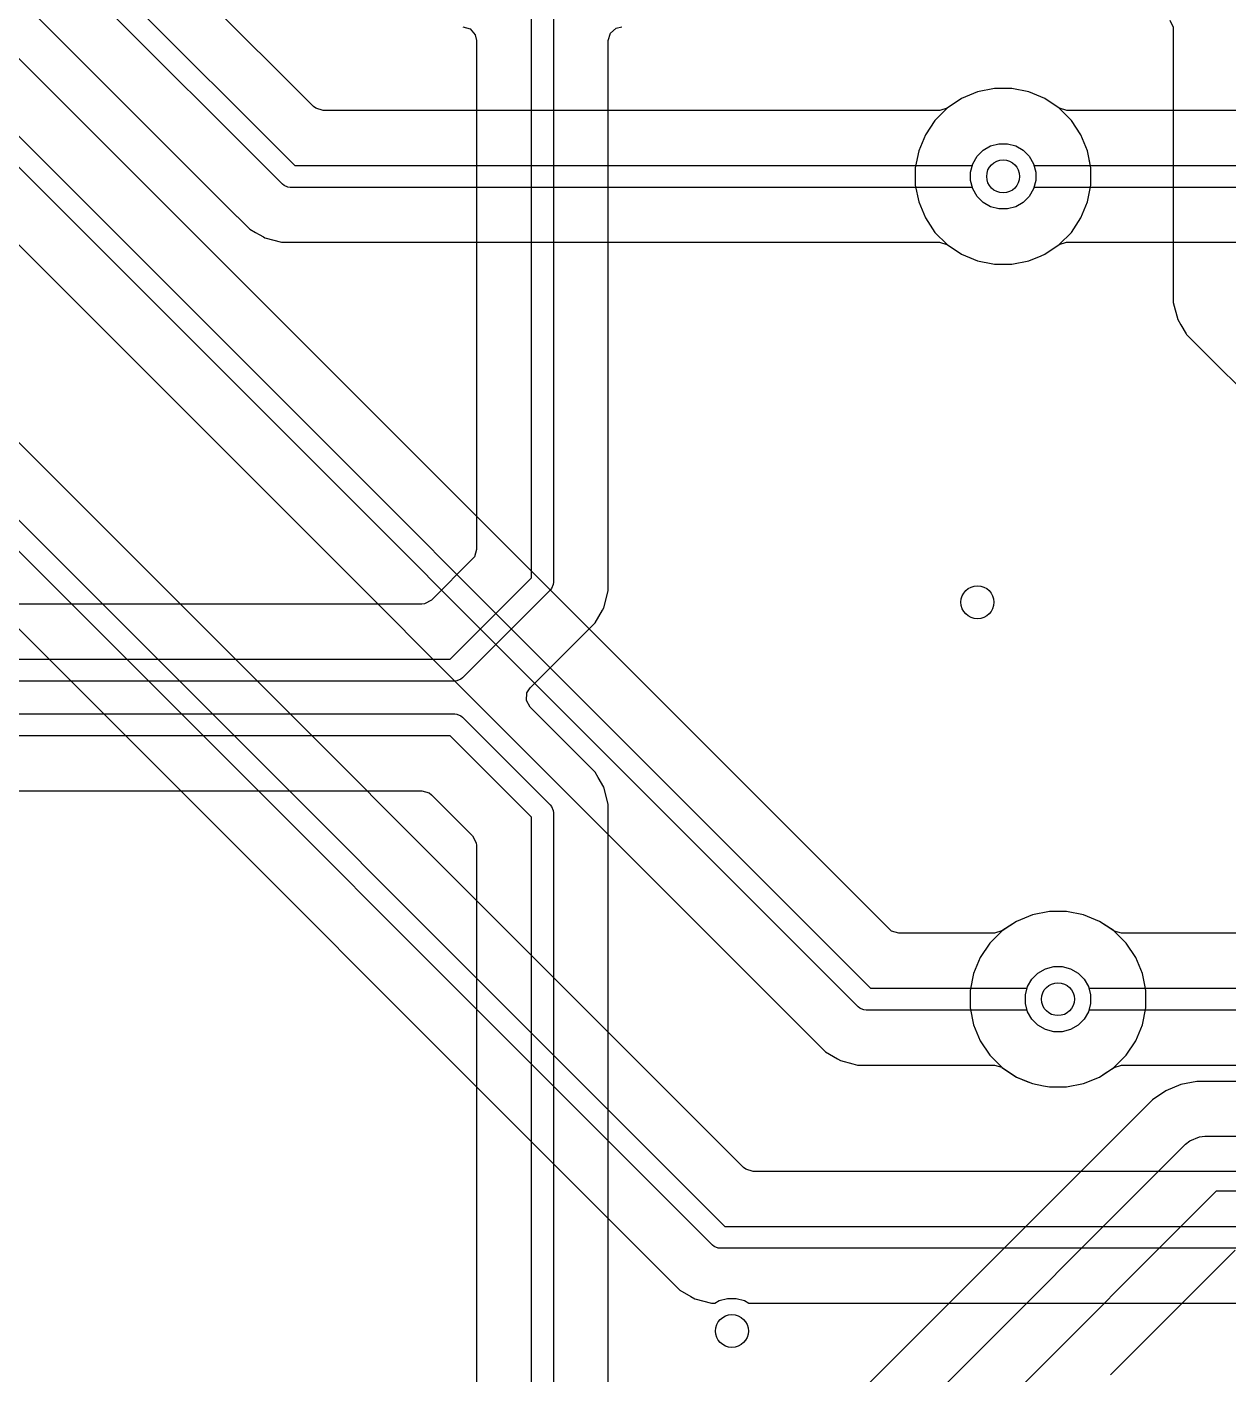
# Model space of a CAD drawing. Header units: inches. Extents: x 6.55 to 9.8, y -8.74 to -3.15.
# Drawn here: x 8.1536 to 8.5847, y -8.4416 to -7.9582 of the extents above; entities that cross this region are included whole.
import ezdxf

# ---------------------------------------------------------------- set-up
doc = ezdxf.new("R2010")
doc.units = ezdxf.units.IN
doc.header["$MEASUREMENT"] = 0
doc.layers.add('Edge.Cuts', color=254, linetype='CONTINUOUS', true_color=0xd0d2cd)

msp = doc.modelspace()

# ---------------------------------------------------------------- linework, layer by layer
at = {"layer": 'Edge.Cuts', "linetype": 'CONTINUOUS'}
for p, q in [((7.60236, -7.58695), (8.40403, -8.38861)), ((8.39961, -8.39534), (7.59564, -7.59137)), ((7.58419, -7.60778), (8.38788, -8.41147)), ((8.41076, -8.36748), (7.70466, -7.66139)), ((7.99606, -7.84286), (8.45636, -8.30315)), ((8.45194, -8.30987), (7.98934, -7.84727)), ((7.97789, -7.86368), (8.43564, -8.32143)), ((8.25639, -7.98674), (8.18246, -7.91281)), ((8.16022, -7.91843), (8.24966, -8.00787)), ((8.24525, -8.01459), (8.15465, -7.924)), ((8.33465, -8.15585), (8.33465, -7.93844)), ((8.34252, -7.93844), (8.34252, -8.15748)), ((8.14903, -7.94624), (8.22894, -8.02616)), ((8.46309, -8.28201), (8.13105, -7.94998)), ((8.56371, -7.95577), (8.56492, -7.95824)), ((8.31006, -7.95814), (8.3127, -7.95892)), ((8.3127, -7.95892), (8.3145, -7.961)), ((8.3145, -7.961), (8.31494, -7.96302)), ((8.36222, -7.96302), (8.363, -7.96038)), ((8.363, -7.96038), (8.36508, -7.95858)), ((8.36508, -7.95858), (8.36711, -7.95814)), ((8.56492, -7.95824), (8.565, -7.95907)), ((8.565, -7.95907), (8.565, -8.05058)), ((8.31494, -7.96302), (8.31494, -8.14567)), ((8.36222, -8.00871), (8.36222, -7.96302)), ((8.50083, -7.9803), (8.49474, -7.98151)), ((8.50083, -7.9803), (8.49474, -7.98151)), ((8.50083, -7.9803), (8.49474, -7.98151)), ((8.50083, -7.9803), (8.49474, -7.98151)), ((8.50704, -7.9803), (8.50083, -7.9803)), ((8.50083, -7.9803), (8.50083, -7.9803)), ((8.50704, -7.9803), (8.50083, -7.9803)), ((8.50083, -7.9803), (8.50083, -7.9803)), ((8.50704, -7.9803), (8.50083, -7.9803)), ((8.50083, -7.9803), (8.50083, -7.9803)), ((8.50704, -7.9803), (8.50083, -7.9803)), ((8.50083, -7.9803), (8.50083, -7.9803)), ((8.51313, -7.98151), (8.50704, -7.9803)), ((8.50704, -7.9803), (8.50704, -7.9803)), ((8.51313, -7.98151), (8.50704, -7.9803)), ((8.50704, -7.9803), (8.50704, -7.9803)), ((8.51313, -7.98151), (8.50704, -7.9803)), ((8.50704, -7.9803), (8.50704, -7.9803)), ((8.51313, -7.98151), (8.50704, -7.9803)), ((8.50704, -7.9803), (8.50704, -7.9803)), ((8.48901, -7.98388), (8.48382, -7.98735)), ((8.48901, -7.98388), (8.48385, -7.98733)), ((8.48901, -7.98388), (8.48385, -7.98733)), ((8.48901, -7.98388), (8.48385, -7.98733)), ((8.49474, -7.98151), (8.48901, -7.98388)), ((8.49474, -7.98151), (8.48901, -7.98388)), ((8.49474, -7.98151), (8.48901, -7.98388)), ((8.49474, -7.98151), (8.48901, -7.98388)), ((8.48901, -7.98388), (8.48901, -7.98388)), ((8.48901, -7.98388), (8.48901, -7.98388)), ((8.48901, -7.98388), (8.48901, -7.98388)), ((8.48901, -7.98388), (8.48901, -7.98388)), ((8.49474, -7.98151), (8.49474, -7.98151)), ((8.49474, -7.98151), (8.49474, -7.98151)), ((8.49474, -7.98151), (8.49474, -7.98151)), ((8.49474, -7.98151), (8.49474, -7.98151)), ((8.51887, -7.98388), (8.51313, -7.98151)), ((8.51313, -7.98151), (8.51313, -7.98151)), ((8.51887, -7.98388), (8.51313, -7.98151)), ((8.51313, -7.98151), (8.51313, -7.98151)), ((8.51887, -7.98388), (8.51313, -7.98151)), ((8.51313, -7.98151), (8.51313, -7.98151)), ((8.51887, -7.98388), (8.51313, -7.98151)), ((8.51313, -7.98151), (8.51313, -7.98151)), ((8.52405, -7.98735), (8.51887, -7.98388)), ((8.51887, -7.98388), (8.51887, -7.98388)), ((8.52403, -7.98733), (8.51887, -7.98388)), ((8.51887, -7.98388), (8.51887, -7.98388)), ((8.52403, -7.98733), (8.51887, -7.98388)), ((8.51887, -7.98388), (8.51887, -7.98388)), ((8.52403, -7.98733), (8.51887, -7.98388)), ((8.51887, -7.98388), (8.51887, -7.98388)), ((8.25721, -7.98739), (8.25639, -7.98674)), ((8.25985, -7.98817), (8.25721, -7.98739)), ((8.48111, -7.98817), (8.25985, -7.98817)), ((8.48385, -7.98733), (8.47946, -7.99172)), ((8.48385, -7.98733), (8.47946, -7.99172)), ((8.48385, -7.98733), (8.47946, -7.99172)), ((8.4812, -7.98817), (8.48111, -7.98817)), ((8.48382, -7.98735), (8.4812, -7.98817)), ((8.48385, -7.98733), (8.48385, -7.98733)), ((8.48385, -7.98733), (8.48385, -7.98733)), ((8.48385, -7.98733), (8.48385, -7.98733)), ((8.52842, -7.99172), (8.52403, -7.98733)), ((8.52403, -7.98733), (8.52403, -7.98733)), ((8.52842, -7.99172), (8.52403, -7.98733)), ((8.52403, -7.98733), (8.52403, -7.98733)), ((8.52842, -7.99172), (8.52403, -7.98733)), ((8.52403, -7.98733), (8.52403, -7.98733)), ((8.52412, -7.98739), (8.52405, -7.98735)), ((8.52676, -7.98817), (8.52412, -7.98739)), ((8.7567, -7.98817), (8.52676, -7.98817)), ((8.47946, -7.99172), (8.47601, -7.99688)), ((8.47946, -7.99172), (8.47601, -7.99688)), ((8.47946, -7.99172), (8.47601, -7.99688)), ((8.47946, -7.99172), (8.47946, -7.99172)), ((8.47946, -7.99172), (8.47946, -7.99172)), ((8.47946, -7.99172), (8.47946, -7.99172)), ((8.53187, -7.99688), (8.52842, -7.99172)), ((8.52842, -7.99172), (8.52842, -7.99172)), ((8.53187, -7.99688), (8.52842, -7.99172)), ((8.52842, -7.99172), (8.52842, -7.99172)), ((8.53187, -7.99688), (8.52842, -7.99172)), ((8.52842, -7.99172), (8.52842, -7.99172)), ((8.47601, -7.99688), (8.47363, -8.00262)), ((8.47601, -7.99688), (8.47363, -8.00262)), ((8.47601, -7.99688), (8.47363, -8.00262)), ((8.47601, -7.99688), (8.47601, -7.99688)), ((8.47601, -7.99688), (8.47601, -7.99688)), ((8.47601, -7.99688), (8.47601, -7.99688)), ((8.49942, -8.0009), (8.5024, -8.0001)), ((8.49942, -8.0009), (8.5024, -8.0001)), ((8.49942, -8.0009), (8.5024, -8.0001)), ((8.49942, -8.0009), (8.5024, -8.0001)), ((8.5024, -8.0001), (8.50548, -8.0001)), ((8.5024, -8.0001), (8.50548, -8.0001)), ((8.5024, -8.0001), (8.50548, -8.0001)), ((8.5024, -8.0001), (8.50548, -8.0001)), ((8.50548, -8.0001), (8.50846, -8.0009)), ((8.50548, -8.0001), (8.50846, -8.0009)), ((8.50548, -8.0001), (8.50846, -8.0009)), ((8.50548, -8.0001), (8.50846, -8.0009)), ((8.53424, -8.00262), (8.53187, -7.99688)), ((8.53187, -7.99688), (8.53187, -7.99688)), ((8.53424, -8.00262), (8.53187, -7.99688)), ((8.53187, -7.99688), (8.53187, -7.99688)), ((8.53424, -8.00262), (8.53187, -7.99688)), ((8.53187, -7.99688), (8.53187, -7.99688)), ((8.47363, -8.00262), (8.47242, -8.00871)), ((8.47363, -8.00262), (8.47242, -8.00871)), ((8.47363, -8.00262), (8.47242, -8.00871)), ((8.47363, -8.00262), (8.47363, -8.00262)), ((8.47363, -8.00262), (8.47363, -8.00262)), ((8.47363, -8.00262), (8.47363, -8.00262)), ((8.49303, -8.00729), (8.49457, -8.00462)), ((8.49303, -8.00729), (8.49457, -8.00462)), ((8.49303, -8.00729), (8.49457, -8.00462)), ((8.49303, -8.00729), (8.49457, -8.00462)), ((8.49457, -8.00462), (8.49675, -8.00244)), ((8.49457, -8.00462), (8.49675, -8.00244)), ((8.49457, -8.00462), (8.49675, -8.00244)), ((8.49457, -8.00462), (8.49675, -8.00244)), ((8.49675, -8.00244), (8.49942, -8.0009)), ((8.49675, -8.00244), (8.49942, -8.0009)), ((8.49675, -8.00244), (8.49942, -8.0009)), ((8.49675, -8.00244), (8.49942, -8.0009)), ((8.50846, -8.0009), (8.51113, -8.00244)), ((8.50846, -8.0009), (8.51113, -8.00244)), ((8.50846, -8.0009), (8.51113, -8.00244)), ((8.50846, -8.0009), (8.51113, -8.00244)), ((8.51113, -8.00244), (8.51331, -8.00462)), ((8.51113, -8.00244), (8.51331, -8.00462)), ((8.51113, -8.00244), (8.51331, -8.00462)), ((8.51113, -8.00244), (8.51331, -8.00462)), ((8.51331, -8.00462), (8.51485, -8.00729)), ((8.51331, -8.00462), (8.51485, -8.00729)), ((8.51331, -8.00462), (8.51485, -8.00729)), ((8.51331, -8.00462), (8.51485, -8.00729)), ((8.53472, -8.00502), (8.53424, -8.00262)), ((8.53424, -8.00262), (8.53424, -8.00262)), ((8.53472, -8.00502), (8.53424, -8.00262)), ((8.53424, -8.00262), (8.53424, -8.00262)), ((8.53545, -8.00871), (8.53424, -8.00262)), ((8.53424, -8.00262), (8.53424, -8.00262)), ((8.53545, -8.00871), (8.53472, -8.00502)), ((8.53545, -8.00871), (8.53472, -8.00502)), ((8.24966, -8.00787), (8.49287, -8.00787)), ((8.36222, -8.15407), (8.36222, -8.00871)), ((8.47242, -8.00871), (8.47242, -8.01492)), ((8.47242, -8.00871), (8.47242, -8.01492)), ((8.47242, -8.00871), (8.47242, -8.01492)), ((8.49223, -8.01027), (8.49303, -8.00729)), ((8.49223, -8.01027), (8.49303, -8.00729)), ((8.49223, -8.01027), (8.49303, -8.00729)), ((8.49223, -8.01335), (8.49223, -8.01027)), ((8.49223, -8.01335), (8.49223, -8.01027)), ((8.49223, -8.01335), (8.49223, -8.01027)), ((8.49287, -8.00787), (8.49303, -8.00729)), ((8.51485, -8.00729), (8.51501, -8.00787)), ((8.51485, -8.00729), (8.51565, -8.01027)), ((8.51485, -8.00729), (8.51565, -8.01027)), ((8.51485, -8.00729), (8.51565, -8.01027)), ((8.51501, -8.00787), (8.76846, -8.00787)), ((8.51565, -8.01027), (8.51565, -8.01335)), ((8.51565, -8.01027), (8.51565, -8.01335)), ((8.51565, -8.01027), (8.51565, -8.01335)), ((8.53545, -8.01492), (8.53545, -8.00871)), ((8.53545, -8.00871), (8.53545, -8.00871)), ((8.53545, -8.00871), (8.53545, -8.00871)), ((8.53545, -8.01492), (8.53545, -8.00871)), ((8.53545, -8.00871), (8.53545, -8.00871)), ((8.53545, -8.00871), (8.53545, -8.00871)), ((8.53545, -8.01492), (8.53545, -8.00871)), ((8.53545, -8.00871), (8.53545, -8.00871)), ((8.53545, -8.00871), (8.53545, -8.00871)), ((8.24584, -8.01508), (8.24525, -8.01459)), ((8.24726, -8.01567), (8.24584, -8.01508)), ((8.47242, -8.01492), (8.47363, -8.021)), ((8.47242, -8.01492), (8.47363, -8.021)), ((8.47242, -8.01492), (8.47363, -8.021)), ((8.49303, -8.01633), (8.49223, -8.01335)), ((8.49303, -8.01633), (8.49223, -8.01335)), ((8.49303, -8.01633), (8.49223, -8.01335)), ((8.51565, -8.01335), (8.51485, -8.01633)), ((8.51565, -8.01335), (8.51485, -8.01633)), ((8.51565, -8.01335), (8.51485, -8.01633)), ((8.53424, -8.021), (8.53545, -8.01492)), ((8.53424, -8.021), (8.53545, -8.01492)), ((8.53424, -8.021), (8.53545, -8.01492)), ((8.24803, -8.01575), (8.24726, -8.01567)), ((8.49287, -8.01575), (8.24803, -8.01575)), ((8.49303, -8.01633), (8.49287, -8.01575)), ((8.49457, -8.019), (8.49303, -8.01633)), ((8.49457, -8.019), (8.49303, -8.01633)), ((8.49457, -8.019), (8.49303, -8.01633)), ((8.49457, -8.019), (8.49303, -8.01633)), ((8.49675, -8.02118), (8.49457, -8.019)), ((8.49675, -8.02118), (8.49457, -8.019)), ((8.49675, -8.02118), (8.49457, -8.019)), ((8.49675, -8.02118), (8.49457, -8.019)), ((8.51331, -8.019), (8.51113, -8.02118)), ((8.51331, -8.019), (8.51113, -8.02118)), ((8.51331, -8.019), (8.51113, -8.02118)), ((8.51331, -8.019), (8.51113, -8.02118)), ((8.51485, -8.01633), (8.51331, -8.019)), ((8.51485, -8.01633), (8.51331, -8.019)), ((8.51485, -8.01633), (8.51331, -8.019)), ((8.51485, -8.01633), (8.51331, -8.019)), ((8.51501, -8.01575), (8.51485, -8.01633)), ((8.76846, -8.01575), (8.51501, -8.01575)), ((8.47363, -8.021), (8.47363, -8.021)), ((8.47363, -8.021), (8.47601, -8.02674)), ((8.47363, -8.021), (8.47363, -8.021)), ((8.47363, -8.021), (8.47601, -8.02674)), ((8.47363, -8.021), (8.47363, -8.021)), ((8.47363, -8.021), (8.47601, -8.02674)), ((8.49942, -8.02272), (8.49675, -8.02118)), ((8.49942, -8.02272), (8.49675, -8.02118)), ((8.49942, -8.02272), (8.49675, -8.02118)), ((8.49942, -8.02272), (8.49675, -8.02118)), ((8.5024, -8.02352), (8.49942, -8.02272)), ((8.5024, -8.02352), (8.49942, -8.02272)), ((8.5024, -8.02352), (8.49942, -8.02272)), ((8.5024, -8.02352), (8.49942, -8.02272)), ((8.50548, -8.02352), (8.5024, -8.02352)), ((8.50548, -8.02352), (8.5024, -8.02352)), ((8.50548, -8.02352), (8.5024, -8.02352)), ((8.50548, -8.02352), (8.5024, -8.02352)), ((8.50846, -8.02272), (8.50548, -8.02352)), ((8.50846, -8.02272), (8.50548, -8.02352)), ((8.50846, -8.02272), (8.50548, -8.02352)), ((8.50846, -8.02272), (8.50548, -8.02352)), ((8.51113, -8.02118), (8.50846, -8.02272)), ((8.51113, -8.02118), (8.50846, -8.02272)), ((8.51113, -8.02118), (8.50846, -8.02272)), ((8.51113, -8.02118), (8.50846, -8.02272)), ((8.53187, -8.02674), (8.53424, -8.021)), ((8.53187, -8.02674), (8.53424, -8.021)), ((8.53187, -8.02674), (8.53424, -8.021)), ((8.22894, -8.02616), (8.22894, -8.02616)), ((8.22894, -8.02616), (8.22911, -8.02633)), ((8.22911, -8.02633), (8.22911, -8.02633)), ((8.22911, -8.02633), (8.23352, -8.03073)), ((8.47601, -8.02674), (8.47601, -8.02674)), ((8.47601, -8.02674), (8.47946, -8.0319)), ((8.47601, -8.02674), (8.47601, -8.02674)), ((8.47601, -8.02674), (8.47946, -8.0319)), ((8.47601, -8.02674), (8.47601, -8.02674)), ((8.47601, -8.02674), (8.47946, -8.0319)), ((8.52842, -8.0319), (8.53187, -8.02674)), ((8.52842, -8.0319), (8.53187, -8.02674)), ((8.52842, -8.0319), (8.53187, -8.02674)), ((8.23352, -8.03073), (8.23555, -8.0319)), ((8.23555, -8.0319), (8.23693, -8.0327)), ((8.23693, -8.0327), (8.23693, -8.0327)), ((8.23693, -8.0327), (8.23843, -8.03357)), ((8.23843, -8.03357), (8.23891, -8.03384)), ((8.23891, -8.03384), (8.24492, -8.03545)), ((8.47946, -8.0319), (8.47946, -8.0319)), ((8.47946, -8.0319), (8.48385, -8.03629)), ((8.47946, -8.0319), (8.47946, -8.0319)), ((8.47946, -8.0319), (8.48385, -8.03629)), ((8.47946, -8.0319), (8.47946, -8.0319)), ((8.47946, -8.0319), (8.48385, -8.03629)), ((8.52403, -8.03629), (8.52842, -8.0319)), ((8.52403, -8.03629), (8.52842, -8.0319)), ((8.52403, -8.03629), (8.52842, -8.0319)), ((8.24492, -8.03545), (8.24492, -8.03545)), ((8.24492, -8.03545), (8.25144, -8.03545)), ((8.25144, -8.03545), (8.25144, -8.03545)), ((8.25144, -8.03545), (8.48111, -8.03545)), ((8.48111, -8.03545), (8.48375, -8.03623)), ((8.48375, -8.03623), (8.48382, -8.03628)), ((8.48382, -8.03628), (8.48901, -8.03974)), ((8.48385, -8.03629), (8.48385, -8.03629)), ((8.48385, -8.03629), (8.48901, -8.03974)), ((8.48385, -8.03629), (8.48385, -8.03629)), ((8.48385, -8.03629), (8.48901, -8.03974)), ((8.48385, -8.03629), (8.48385, -8.03629)), ((8.48385, -8.03629), (8.48901, -8.03974)), ((8.51887, -8.03974), (8.52403, -8.03629)), ((8.51887, -8.03974), (8.52403, -8.03629)), ((8.51887, -8.03974), (8.52403, -8.03629)), ((8.51887, -8.03974), (8.52121, -8.03818)), ((8.52121, -8.03818), (8.52405, -8.03628)), ((8.52405, -8.03628), (8.52668, -8.03545)), ((8.52668, -8.03545), (8.52676, -8.03545)), ((8.52676, -8.03545), (8.7567, -8.03545)), ((8.48901, -8.03974), (8.48901, -8.03974)), ((8.48901, -8.03974), (8.49181, -8.0409)), ((8.48901, -8.03974), (8.48901, -8.03974)), ((8.48901, -8.03974), (8.49241, -8.04115)), ((8.48901, -8.03974), (8.48901, -8.03974)), ((8.48901, -8.03974), (8.49241, -8.04115)), ((8.48901, -8.03974), (8.48901, -8.03974)), ((8.48901, -8.03974), (8.49241, -8.04115)), ((8.49181, -8.0409), (8.49474, -8.04212)), ((8.49241, -8.04115), (8.49474, -8.04212)), ((8.49241, -8.04115), (8.49474, -8.04212)), ((8.49241, -8.04115), (8.49474, -8.04212)), ((8.49474, -8.04212), (8.50083, -8.04333)), ((8.49474, -8.04212), (8.50083, -8.04333)), ((8.49474, -8.04212), (8.50083, -8.04333)), ((8.49474, -8.04212), (8.50027, -8.04322)), ((8.50027, -8.04322), (8.50083, -8.04333)), ((8.50083, -8.04333), (8.50083, -8.04333)), ((8.50083, -8.04333), (8.50083, -8.04333)), ((8.50083, -8.04333), (8.50704, -8.04333)), ((8.50083, -8.04333), (8.50083, -8.04333)), ((8.50083, -8.04333), (8.50083, -8.04333)), ((8.50083, -8.04333), (8.50704, -8.04333)), ((8.50083, -8.04333), (8.50083, -8.04333)), ((8.50083, -8.04333), (8.50083, -8.04333)), ((8.50083, -8.04333), (8.50704, -8.04333)), ((8.50083, -8.04333), (8.50083, -8.04333)), ((8.50083, -8.04333), (8.50083, -8.04333)), ((8.50083, -8.04333), (8.50704, -8.04333)), ((8.50704, -8.04333), (8.51313, -8.04212)), ((8.50704, -8.04333), (8.51313, -8.04212)), ((8.50704, -8.04333), (8.51313, -8.04212)), ((8.50704, -8.04333), (8.51313, -8.04212)), ((8.50704, -8.04333), (8.50704, -8.04333)), ((8.50704, -8.04333), (8.50704, -8.04333)), ((8.50704, -8.04333), (8.50704, -8.04333)), ((8.50704, -8.04333), (8.50704, -8.04333)), ((8.51313, -8.04212), (8.51757, -8.04028)), ((8.51313, -8.04212), (8.51757, -8.04028)), ((8.51313, -8.04212), (8.51757, -8.04028)), ((8.51313, -8.04212), (8.51757, -8.04028)), ((8.51757, -8.04028), (8.51887, -8.03974)), ((8.51757, -8.04028), (8.51887, -8.03974)), ((8.51757, -8.04028), (8.51887, -8.03974)), ((8.51757, -8.04028), (8.51887, -8.03974)), ((8.51887, -8.03974), (8.51887, -8.03974)), ((8.51887, -8.03974), (8.51887, -8.03974)), ((8.51887, -8.03974), (8.51887, -8.03974)), ((8.51887, -8.03974), (8.51887, -8.03974)), ((8.51887, -8.03974), (8.51887, -8.03974)), ((8.51887, -8.03974), (8.51887, -8.03974)), ((8.51887, -8.03974), (8.51887, -8.03974)), ((8.51887, -8.03974), (8.51887, -8.03974)), ((8.565, -8.05058), (8.565, -8.05058)), ((8.565, -8.05058), (8.565, -8.0571)), ((8.565, -8.0571), (8.565, -8.0571)), ((8.565, -8.0571), (8.56661, -8.06312)), ((8.56661, -8.06312), (8.56775, -8.06509)), ((8.56775, -8.06509), (8.56775, -8.06509)), ((8.56775, -8.06509), (8.56775, -8.06509)), ((8.56775, -8.06509), (8.56959, -8.06829)), ((8.56959, -8.06829), (8.56972, -8.06851)), ((8.56972, -8.06851), (8.56972, -8.06851)), ((8.56972, -8.06851), (8.5744, -8.07319)), ((8.5744, -8.07319), (8.5744, -8.07319)), ((8.5744, -8.07319), (8.94261, -8.4414)), ((8.31494, -8.14567), (8.31417, -8.1483)), ((8.31351, -8.14912), (8.29872, -8.1639)), ((8.31417, -8.1483), (8.31351, -8.14912)), ((8.36222, -8.15437), (8.36222, -8.15407)), ((8.36222, -8.15407), (8.36222, -8.15407)), ((8.36222, -8.16059), (8.36222, -8.15437)), ((8.30546, -8.18504), (8.33465, -8.15585)), ((8.34137, -8.16026), (8.30987, -8.19176)), ((8.34186, -8.15967), (8.34137, -8.16026)), ((8.34244, -8.15825), (8.34186, -8.15967)), ((8.34252, -8.15748), (8.34244, -8.15825)), ((8.29872, -8.1639), (8.29631, -8.16522)), ((8.36061, -8.16661), (8.36222, -8.16059)), ((8.29527, -8.16533), (8.04045, -8.16533)), ((8.29631, -8.16522), (8.29527, -8.16533)), ((8.3575, -8.172), (8.36009, -8.16751)), ((8.36009, -8.16751), (8.36061, -8.16661)), ((8.3531, -8.1764), (8.3575, -8.172)), ((8.33413, -8.19537), (8.3527, -8.1768)), ((8.3527, -8.1768), (8.3531, -8.1764)), ((8.3527, -8.1768), (8.3527, -8.1768)), ((8.3531, -8.1764), (8.3531, -8.1764)), ((7.9628, -8.18504), (8.30546, -8.18504)), ((8.30709, -8.19291), (7.96117, -8.19291)), ((8.30785, -8.19284), (8.30709, -8.19291)), ((8.30927, -8.19225), (8.30785, -8.19284)), ((8.30987, -8.19176), (8.30927, -8.19225)), ((8.33281, -8.19986), (8.33301, -8.19711)), ((8.33301, -8.19711), (8.33413, -8.19537)), ((8.33413, -8.20227), (8.33281, -8.19986)), ((8.35293, -8.22107), (8.33413, -8.20227)), ((7.95638, -8.20472), (8.30709, -8.20472)), ((8.30709, -8.20472), (8.30785, -8.2048)), ((8.30785, -8.2048), (8.30927, -8.20539)), ((8.30927, -8.20539), (8.30987, -8.20588)), ((8.30987, -8.20588), (8.34137, -8.23737)), ((8.30546, -8.2126), (7.95801, -8.2126)), ((8.33465, -8.24179), (8.30546, -8.2126)), ((8.3531, -8.22124), (8.35293, -8.22107)), ((8.35293, -8.22107), (8.35293, -8.22107)), ((8.3575, -8.22564), (8.3531, -8.22124)), ((8.3531, -8.22124), (8.3531, -8.22124)), ((8.35862, -8.22758), (8.3575, -8.22564)), ((8.36061, -8.23103), (8.35862, -8.22758)), ((8.01586, -8.2323), (8.29527, -8.2323)), ((8.29527, -8.2323), (8.29791, -8.23308)), ((8.36222, -8.23705), (8.36061, -8.23103)), ((8.29791, -8.23308), (8.29872, -8.23373)), ((8.29872, -8.23373), (8.31351, -8.24852)), ((8.34137, -8.23737), (8.34186, -8.23797)), ((8.36222, -8.24366), (8.36222, -8.23705)), ((8.36222, -8.23705), (8.36222, -8.23705)), ((8.33465, -8.46971), (8.33465, -8.24179)), ((8.34186, -8.23797), (8.34244, -8.23939)), ((8.34244, -8.23939), (8.34252, -8.24016)), ((8.34252, -8.24016), (8.34252, -8.46971)), ((8.36222, -8.45216), (8.36222, -8.24366)), ((8.36222, -8.24366), (8.36222, -8.24366)), ((8.31351, -8.24852), (8.31483, -8.25093)), ((8.31483, -8.25093), (8.31494, -8.25197)), ((8.31494, -8.25197), (8.31494, -8.45216)), ((8.52052, -8.27557), (8.51443, -8.27678)), ((8.52052, -8.27557), (8.51443, -8.27678)), ((8.52052, -8.27557), (8.51443, -8.27678)), ((8.52052, -8.27557), (8.51443, -8.27678)), ((8.52673, -8.27557), (8.52052, -8.27557)), ((8.52052, -8.27557), (8.52052, -8.27557)), ((8.52673, -8.27557), (8.52052, -8.27557)), ((8.52052, -8.27557), (8.52052, -8.27557)), ((8.52673, -8.27557), (8.52052, -8.27557)), ((8.52052, -8.27557), (8.52052, -8.27557)), ((8.52673, -8.27557), (8.52052, -8.27557)), ((8.52052, -8.27557), (8.52052, -8.27557)), ((8.53281, -8.27678), (8.52673, -8.27557)), ((8.52673, -8.27557), (8.52673, -8.27557)), ((8.53281, -8.27678), (8.52673, -8.27557)), ((8.52673, -8.27557), (8.52673, -8.27557)), ((8.53281, -8.27678), (8.52673, -8.27557)), ((8.52673, -8.27557), (8.52673, -8.27557)), ((8.53281, -8.27678), (8.52673, -8.27557)), ((8.52673, -8.27557), (8.52673, -8.27557)), ((8.50869, -8.27916), (8.50351, -8.28262)), ((8.50869, -8.27916), (8.50353, -8.28261)), ((8.50869, -8.27916), (8.50353, -8.28261)), ((8.50869, -8.27916), (8.50353, -8.28261)), ((8.51443, -8.27678), (8.50869, -8.27916)), ((8.51443, -8.27678), (8.50869, -8.27916)), ((8.51443, -8.27678), (8.50869, -8.27916)), ((8.51443, -8.27678), (8.50869, -8.27916)), ((8.50869, -8.27916), (8.50869, -8.27916)), ((8.50869, -8.27916), (8.50869, -8.27916)), ((8.50869, -8.27916), (8.50869, -8.27916)), ((8.50869, -8.27916), (8.50869, -8.27916)), ((8.51443, -8.27678), (8.51443, -8.27678)), ((8.51443, -8.27678), (8.51443, -8.27678)), ((8.51443, -8.27678), (8.51443, -8.27678)), ((8.51443, -8.27678), (8.51443, -8.27678)), ((8.53855, -8.27916), (8.53281, -8.27678)), ((8.53281, -8.27678), (8.53281, -8.27678)), ((8.53855, -8.27916), (8.53281, -8.27678)), ((8.53281, -8.27678), (8.53281, -8.27678)), ((8.53855, -8.27916), (8.53281, -8.27678)), ((8.53281, -8.27678), (8.53281, -8.27678)), ((8.53855, -8.27916), (8.53281, -8.27678)), ((8.53281, -8.27678), (8.53281, -8.27678)), ((8.54374, -8.28262), (8.53855, -8.27916)), ((8.53855, -8.27916), (8.53855, -8.27916)), ((8.54371, -8.28261), (8.53855, -8.27916)), ((8.53855, -8.27916), (8.53855, -8.27916)), ((8.54371, -8.28261), (8.53855, -8.27916)), ((8.53855, -8.27916), (8.53855, -8.27916)), ((8.54371, -8.28261), (8.53855, -8.27916)), ((8.53855, -8.27916), (8.53855, -8.27916)), ((8.4639, -8.28267), (8.46309, -8.28201)), ((8.46654, -8.28344), (8.4639, -8.28267)), ((8.5008, -8.28344), (8.46654, -8.28344)), ((8.50353, -8.28261), (8.49914, -8.287)), ((8.50353, -8.28261), (8.49914, -8.287)), ((8.50353, -8.28261), (8.49914, -8.287)), ((8.50088, -8.28344), (8.5008, -8.28344)), ((8.50351, -8.28262), (8.50088, -8.28344)), ((8.50353, -8.28261), (8.50353, -8.28261)), ((8.50353, -8.28261), (8.50353, -8.28261)), ((8.50353, -8.28261), (8.50353, -8.28261)), ((8.5481, -8.287), (8.54371, -8.28261)), ((8.54371, -8.28261), (8.54371, -8.28261)), ((8.5481, -8.287), (8.54371, -8.28261)), ((8.54371, -8.28261), (8.54371, -8.28261)), ((8.5481, -8.287), (8.54371, -8.28261)), ((8.54371, -8.28261), (8.54371, -8.28261)), ((8.54381, -8.28267), (8.54374, -8.28262)), ((8.54645, -8.28344), (8.54381, -8.28267)), ((9.03229, -8.28344), (8.54645, -8.28344)), ((8.49914, -8.287), (8.49569, -8.29216)), ((8.49914, -8.287), (8.49569, -8.29216)), ((8.49914, -8.287), (8.49569, -8.29216)), ((8.49914, -8.287), (8.49914, -8.287)), ((8.49914, -8.287), (8.49914, -8.287)), ((8.49914, -8.287), (8.49914, -8.287)), ((8.55155, -8.29216), (8.5481, -8.287)), ((8.5481, -8.287), (8.5481, -8.287)), ((8.55155, -8.29216), (8.5481, -8.287)), ((8.5481, -8.287), (8.5481, -8.287)), ((8.55155, -8.29216), (8.5481, -8.287)), ((8.5481, -8.287), (8.5481, -8.287)), ((8.49569, -8.29216), (8.49332, -8.29789)), ((8.49569, -8.29216), (8.49332, -8.29789)), ((8.49569, -8.29216), (8.49332, -8.29789)), ((8.49569, -8.29216), (8.49569, -8.29216)), ((8.49569, -8.29216), (8.49569, -8.29216)), ((8.49569, -8.29216), (8.49569, -8.29216)), ((8.5191, -8.29617), (8.52208, -8.29538)), ((8.5191, -8.29617), (8.52208, -8.29538)), ((8.5191, -8.29617), (8.52208, -8.29538)), ((8.5191, -8.29617), (8.52208, -8.29538)), ((8.52208, -8.29538), (8.52516, -8.29538)), ((8.52208, -8.29538), (8.52516, -8.29538)), ((8.52208, -8.29538), (8.52516, -8.29538)), ((8.52208, -8.29538), (8.52516, -8.29538)), ((8.52516, -8.29538), (8.52814, -8.29617)), ((8.52516, -8.29538), (8.52814, -8.29617)), ((8.52516, -8.29538), (8.52814, -8.29617)), ((8.52516, -8.29538), (8.52814, -8.29617)), ((8.55393, -8.29789), (8.55155, -8.29216)), ((8.55155, -8.29216), (8.55155, -8.29216)), ((8.55393, -8.29789), (8.55155, -8.29216)), ((8.55155, -8.29216), (8.55155, -8.29216)), ((8.55393, -8.29789), (8.55155, -8.29216)), ((8.55155, -8.29216), (8.55155, -8.29216)), ((8.49332, -8.29789), (8.49211, -8.30398)), ((8.49332, -8.29789), (8.49211, -8.30398)), ((8.49332, -8.29789), (8.49211, -8.30398)), ((8.49332, -8.29789), (8.49332, -8.29789)), ((8.49332, -8.29789), (8.49332, -8.29789)), ((8.49332, -8.29789), (8.49332, -8.29789)), ((8.51271, -8.30257), (8.51425, -8.2999)), ((8.51271, -8.30257), (8.51425, -8.2999)), ((8.51271, -8.30257), (8.51425, -8.2999)), ((8.51271, -8.30257), (8.51425, -8.2999)), ((8.51425, -8.2999), (8.51643, -8.29772)), ((8.51425, -8.2999), (8.51643, -8.29772)), ((8.51425, -8.2999), (8.51643, -8.29772)), ((8.51425, -8.2999), (8.51643, -8.29772)), ((8.51643, -8.29772), (8.5191, -8.29617)), ((8.51643, -8.29772), (8.5191, -8.29617)), ((8.51643, -8.29772), (8.5191, -8.29617)), ((8.51643, -8.29772), (8.5191, -8.29617)), ((8.52814, -8.29617), (8.53081, -8.29772)), ((8.52814, -8.29617), (8.53081, -8.29772)), ((8.52814, -8.29617), (8.53081, -8.29772)), ((8.52814, -8.29617), (8.53081, -8.29772)), ((8.53081, -8.29772), (8.53299, -8.2999)), ((8.53081, -8.29772), (8.53299, -8.2999)), ((8.53081, -8.29772), (8.53299, -8.2999)), ((8.53081, -8.29772), (8.53299, -8.2999)), ((8.53299, -8.2999), (8.53453, -8.30257)), ((8.53299, -8.2999), (8.53453, -8.30257)), ((8.53299, -8.2999), (8.53453, -8.30257)), ((8.53299, -8.2999), (8.53453, -8.30257)), ((8.55463, -8.30142), (8.55393, -8.29789)), ((8.55393, -8.29789), (8.55393, -8.29789)), ((8.55463, -8.30142), (8.55393, -8.29789)), ((8.55393, -8.29789), (8.55393, -8.29789)), ((8.55463, -8.30142), (8.55393, -8.29789)), ((8.55393, -8.29789), (8.55393, -8.29789)), ((8.45636, -8.30315), (8.51255, -8.30315)), ((8.49211, -8.30398), (8.49211, -8.31019)), ((8.49211, -8.30398), (8.49211, -8.31019)), ((8.49211, -8.30398), (8.49211, -8.31019)), ((8.51191, -8.30554), (8.51271, -8.30257)), ((8.51191, -8.30554), (8.51271, -8.30257)), ((8.51191, -8.30554), (8.51271, -8.30257)), ((8.51255, -8.30315), (8.51271, -8.30257)), ((8.53453, -8.30257), (8.53469, -8.30315)), ((8.53453, -8.30257), (8.53533, -8.30554)), ((8.53453, -8.30257), (8.53533, -8.30554)), ((8.53453, -8.30257), (8.53533, -8.30554)), ((8.53469, -8.30315), (9.04405, -8.30315)), ((8.55514, -8.30398), (8.55463, -8.30142)), ((8.55514, -8.30398), (8.55463, -8.30142)), ((8.55514, -8.30398), (8.55463, -8.30142)), ((8.55514, -8.31019), (8.55514, -8.30398)), ((8.55514, -8.30398), (8.55514, -8.30398)), ((8.55514, -8.30398), (8.55514, -8.30398)), ((8.55514, -8.31019), (8.55514, -8.30398)), ((8.55514, -8.30398), (8.55514, -8.30398)), ((8.55514, -8.30398), (8.55514, -8.30398)), ((8.55514, -8.31019), (8.55514, -8.30398)), ((8.55514, -8.30398), (8.55514, -8.30398)), ((8.55514, -8.30398), (8.55514, -8.30398)), ((8.45254, -8.31036), (8.45194, -8.30987)), ((8.49211, -8.31019), (8.49332, -8.31628)), ((8.49211, -8.31019), (8.49332, -8.31628)), ((8.49211, -8.31019), (8.49332, -8.31628)), ((8.51191, -8.30863), (8.51191, -8.30554)), ((8.51191, -8.30863), (8.51191, -8.30554)), ((8.51191, -8.30863), (8.51191, -8.30554)), ((8.51271, -8.31161), (8.51191, -8.30863)), ((8.51271, -8.31161), (8.51191, -8.30863)), ((8.51271, -8.31161), (8.51191, -8.30863)), ((8.53533, -8.30863), (8.53453, -8.31161)), ((8.53533, -8.30863), (8.53453, -8.31161)), ((8.53533, -8.30863), (8.53453, -8.31161)), ((8.53533, -8.30554), (8.53533, -8.30863)), ((8.53533, -8.30554), (8.53533, -8.30863)), ((8.53533, -8.30554), (8.53533, -8.30863)), ((8.55393, -8.31628), (8.55514, -8.31019)), ((8.55393, -8.31628), (8.55514, -8.31019)), ((8.55393, -8.31628), (8.55514, -8.31019)), ((8.45295, -8.31053), (8.45254, -8.31036)), ((8.45396, -8.31095), (8.45295, -8.31053)), ((8.45472, -8.31102), (8.45396, -8.31095)), ((8.51255, -8.31102), (8.45472, -8.31102)), ((8.51271, -8.31161), (8.51255, -8.31102)), ((8.51425, -8.31428), (8.51271, -8.31161)), ((8.51425, -8.31428), (8.51271, -8.31161)), ((8.51425, -8.31428), (8.51271, -8.31161)), ((8.51425, -8.31428), (8.51271, -8.31161)), ((8.51643, -8.31646), (8.51425, -8.31428)), ((8.51643, -8.31646), (8.51425, -8.31428)), ((8.51643, -8.31646), (8.51425, -8.31428)), ((8.51643, -8.31646), (8.51425, -8.31428)), ((8.53299, -8.31428), (8.53081, -8.31646)), ((8.53299, -8.31428), (8.53081, -8.31646)), ((8.53299, -8.31428), (8.53081, -8.31646)), ((8.53299, -8.31428), (8.53081, -8.31646)), ((8.53453, -8.31161), (8.53299, -8.31428)), ((8.53453, -8.31161), (8.53299, -8.31428)), ((8.53453, -8.31161), (8.53299, -8.31428)), ((8.53453, -8.31161), (8.53299, -8.31428)), ((8.53469, -8.31102), (8.53453, -8.31161)), ((9.04405, -8.31102), (8.53469, -8.31102)), ((8.49332, -8.31628), (8.49332, -8.31628)), ((8.49332, -8.31628), (8.49569, -8.32201)), ((8.49332, -8.31628), (8.49332, -8.31628)), ((8.49332, -8.31628), (8.49569, -8.32201)), ((8.49332, -8.31628), (8.49332, -8.31628)), ((8.49332, -8.31628), (8.49569, -8.32201)), ((8.5191, -8.318), (8.51643, -8.31646)), ((8.5191, -8.318), (8.51643, -8.31646)), ((8.5191, -8.318), (8.51643, -8.31646)), ((8.5191, -8.318), (8.51643, -8.31646)), ((8.52208, -8.3188), (8.5191, -8.318)), ((8.52208, -8.3188), (8.5191, -8.318)), ((8.52208, -8.3188), (8.5191, -8.318)), ((8.52208, -8.3188), (8.5191, -8.318)), ((8.52516, -8.3188), (8.52208, -8.3188)), ((8.52516, -8.3188), (8.52208, -8.3188)), ((8.52516, -8.3188), (8.52208, -8.3188)), ((8.52516, -8.3188), (8.52208, -8.3188)), ((8.52814, -8.318), (8.52516, -8.3188)), ((8.52814, -8.318), (8.52516, -8.3188)), ((8.52814, -8.318), (8.52516, -8.3188)), ((8.52814, -8.318), (8.52516, -8.3188)), ((8.53081, -8.31646), (8.52814, -8.318)), ((8.53081, -8.31646), (8.52814, -8.318)), ((8.53081, -8.31646), (8.52814, -8.318)), ((8.53081, -8.31646), (8.52814, -8.318)), ((8.55155, -8.32201), (8.55393, -8.31628)), ((8.55155, -8.32201), (8.55393, -8.31628)), ((8.55155, -8.32201), (8.55393, -8.31628)), ((8.43564, -8.32143), (8.43564, -8.32143)), ((8.43564, -8.32143), (8.43581, -8.3216)), ((8.43581, -8.3216), (8.43581, -8.3216)), ((8.43581, -8.3216), (8.44021, -8.326)), ((8.49569, -8.32201), (8.49569, -8.32202)), ((8.49569, -8.32201), (8.49569, -8.32202)), ((8.49569, -8.32201), (8.49569, -8.32202)), ((8.49569, -8.32202), (8.49914, -8.32718)), ((8.49569, -8.32202), (8.49914, -8.32718)), ((8.49569, -8.32202), (8.49914, -8.32718)), ((8.5481, -8.32718), (8.55155, -8.32201)), ((8.5481, -8.32718), (8.55155, -8.32201)), ((8.5481, -8.32718), (8.55155, -8.32201)), ((8.44021, -8.326), (8.44021, -8.326)), ((8.44021, -8.326), (8.44021, -8.326)), ((8.44021, -8.326), (8.44449, -8.32848)), ((8.44449, -8.32848), (8.4456, -8.32912)), ((8.4456, -8.32912), (8.45, -8.3303)), ((8.49914, -8.32718), (8.49914, -8.32718)), ((8.49914, -8.32718), (8.50353, -8.33157)), ((8.49914, -8.32718), (8.49914, -8.32718)), ((8.49914, -8.32718), (8.50353, -8.33157)), ((8.49914, -8.32718), (8.49914, -8.32718)), ((8.49914, -8.32718), (8.50353, -8.33157)), ((8.54371, -8.33157), (8.5481, -8.32718)), ((8.54371, -8.33157), (8.5481, -8.32718)), ((8.54371, -8.33157), (8.5481, -8.32718)), ((8.45, -8.3303), (8.45161, -8.33073)), ((8.45161, -8.33073), (8.45161, -8.33073)), ((8.45161, -8.33073), (8.5008, -8.33073)), ((8.5008, -8.33073), (8.50344, -8.3315)), ((8.50344, -8.3315), (8.50351, -8.33155)), ((8.50351, -8.33155), (8.50869, -8.33502)), ((8.50353, -8.33157), (8.50353, -8.33157)), ((8.50353, -8.33157), (8.50869, -8.33502)), ((8.50353, -8.33157), (8.50353, -8.33157)), ((8.50353, -8.33157), (8.50869, -8.33502)), ((8.50353, -8.33157), (8.50353, -8.33157)), ((8.50353, -8.33157), (8.50869, -8.33502)), ((8.53855, -8.33502), (8.54371, -8.33157)), ((8.53855, -8.33502), (8.54371, -8.33157)), ((8.53855, -8.33502), (8.54371, -8.33157)), ((8.53855, -8.33502), (8.54058, -8.33366)), ((8.54058, -8.33366), (8.54374, -8.33155)), ((8.54374, -8.33155), (8.54636, -8.33073)), ((8.54636, -8.33073), (8.54645, -8.33073)), ((8.54645, -8.33073), (9.03229, -8.33073)), ((8.50869, -8.33502), (8.50869, -8.33502)), ((8.50869, -8.33502), (8.51443, -8.33739)), ((8.50869, -8.33502), (8.50869, -8.33502)), ((8.50869, -8.33502), (8.51443, -8.33739)), ((8.50869, -8.33502), (8.50869, -8.33502)), ((8.50869, -8.33502), (8.51224, -8.33648)), ((8.50869, -8.33502), (8.50869, -8.33502)), ((8.50869, -8.33502), (8.51443, -8.33739)), ((8.51224, -8.33648), (8.51443, -8.33739)), ((8.51443, -8.33739), (8.51443, -8.33739)), ((8.51443, -8.33739), (8.51846, -8.33819)), ((8.51443, -8.33739), (8.51443, -8.33739)), ((8.51443, -8.33739), (8.51846, -8.33819)), ((8.51443, -8.33739), (8.51846, -8.33819)), ((8.51443, -8.33739), (8.51443, -8.33739)), ((8.51443, -8.33739), (8.51846, -8.33819)), ((8.51846, -8.33819), (8.52052, -8.3386)), ((8.51846, -8.33819), (8.52052, -8.3386)), ((8.51846, -8.33819), (8.52052, -8.3386)), ((8.51846, -8.33819), (8.52052, -8.3386)), ((8.52052, -8.3386), (8.52052, -8.3386)), ((8.52052, -8.3386), (8.52052, -8.3386)), ((8.52052, -8.3386), (8.52673, -8.3386)), ((8.52052, -8.3386), (8.52052, -8.3386)), ((8.52052, -8.3386), (8.52052, -8.3386)), ((8.52052, -8.3386), (8.52673, -8.3386)), ((8.52052, -8.3386), (8.52052, -8.3386)), ((8.52052, -8.3386), (8.52052, -8.3386)), ((8.52052, -8.3386), (8.52673, -8.3386)), ((8.52052, -8.3386), (8.52052, -8.3386)), ((8.52052, -8.3386), (8.52052, -8.3386)), ((8.52052, -8.3386), (8.52673, -8.3386)), ((8.52673, -8.3386), (8.53281, -8.33739)), ((8.52673, -8.3386), (8.53281, -8.33739)), ((8.52673, -8.3386), (8.53281, -8.33739)), ((8.52673, -8.3386), (8.53281, -8.33739)), ((8.52673, -8.3386), (8.52673, -8.3386)), ((8.52673, -8.3386), (8.52673, -8.3386)), ((8.52673, -8.3386), (8.52673, -8.3386)), ((8.52673, -8.3386), (8.52673, -8.3386)), ((8.53281, -8.33739), (8.53855, -8.33502)), ((8.53281, -8.33739), (8.53855, -8.33502)), ((8.53281, -8.33739), (8.53855, -8.33502)), ((8.53281, -8.33739), (8.53855, -8.33502)), ((8.56776, -8.33773), (8.56238, -8.33996)), ((8.57347, -8.33659), (8.56776, -8.33773)), ((8.56776, -8.33773), (8.56776, -8.33773)), ((9.02827, -8.33659), (8.57347, -8.33659)), ((8.55754, -8.34319), (8.45165, -8.44909)), ((8.56238, -8.33996), (8.55754, -8.34319)), ((8.55754, -8.34319), (8.55754, -8.34319)), ((8.56238, -8.33996), (8.56238, -8.33996)), ((8.56942, -8.35918), (8.57091, -8.35796)), ((8.57091, -8.35796), (8.57446, -8.35649)), ((8.57091, -8.35796), (8.57091, -8.35796)), ((8.57446, -8.35649), (8.57638, -8.3563)), ((8.57638, -8.3563), (9.46021, -8.3563)), ((8.45499, -8.47361), (8.56942, -8.35918)), ((8.41157, -8.36814), (8.41076, -8.36748)), ((8.41421, -8.36891), (8.41157, -8.36814)), ((8.82379, -8.36891), (8.41421, -8.36891)), ((8.58045, -8.37598), (8.46891, -8.48753)), ((9.46429, -8.37598), (8.58045, -8.37598)), ((8.40403, -8.38861), (8.8272, -8.38861)), ((8.40021, -8.39583), (8.39961, -8.39534)), ((8.40163, -8.39641), (8.40021, -8.39583)), ((8.40239, -8.39649), (8.40163, -8.39641)), ((8.82557, -8.39649), (8.40239, -8.39649)), ((8.54246, -8.44184), (8.58719, -8.39712)), ((8.38788, -8.41147), (8.38788, -8.41147)), ((8.38788, -8.41147), (8.38788, -8.41147)), ((8.38788, -8.41147), (8.39184, -8.41376)), ((8.39184, -8.41376), (8.39327, -8.41458)), ((8.39327, -8.41458), (8.39928, -8.41619)), ((8.39928, -8.41619), (8.39928, -8.41619)), ((8.39928, -8.41619), (8.40045, -8.41619)), ((8.40045, -8.41619), (8.40206, -8.41526)), ((8.40206, -8.41526), (8.40504, -8.41446)), ((8.40504, -8.41446), (8.40812, -8.41446)), ((8.40812, -8.41446), (8.4111, -8.41526)), ((8.4111, -8.41526), (8.41272, -8.41619)), ((8.41272, -8.41619), (8.81538, -8.41619))]:
    msp.add_line(p, q, dxfattribs=at)
at = {"layer": 'Edge.Cuts'}
for centre in [(8.50394, -8.01181), (8.50394, -8.01181), (8.50394, -8.01181), (8.50394, -8.01181), (8.49472, -8.16466), (8.49472, -8.16466), (8.49472, -8.16466), (8.49472, -8.16466), (8.52362, -8.30709), (8.52362, -8.30709), (8.52362, -8.30709), (8.52362, -8.30709), (8.40658, -8.42617), (8.40658, -8.42617), (8.40658, -8.42617), (8.40658, -8.42617)]:
    msp.add_circle(centre, 0.00591, dxfattribs=at)

doc.saveas('drawing.dxf')
